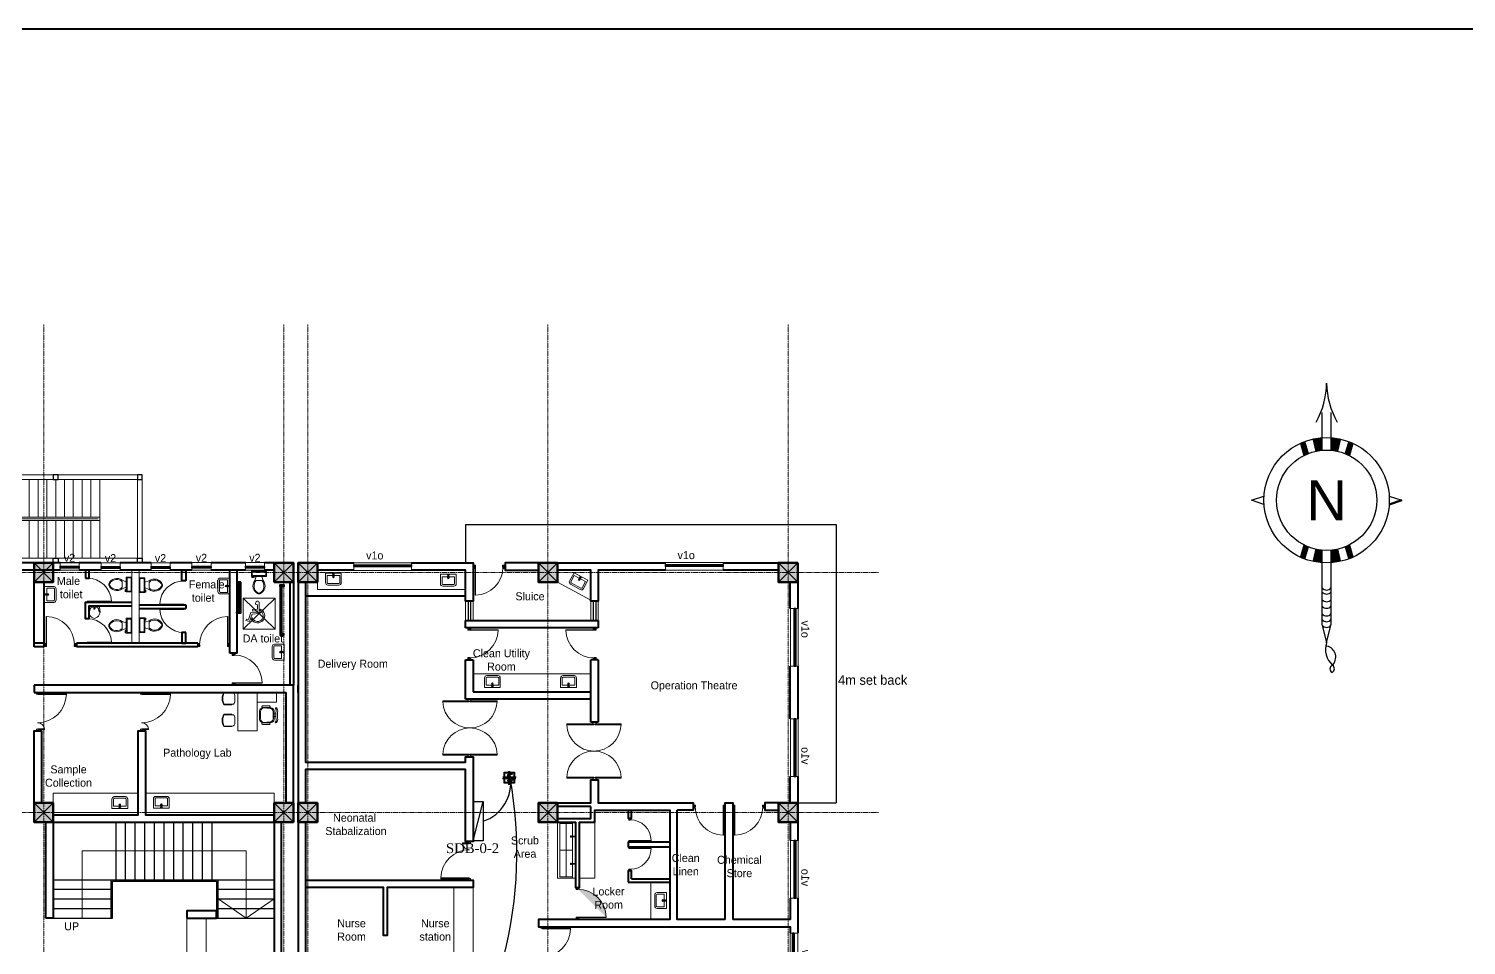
# Model space of a CAD drawing. Header units: millimetres. Extents: x 2419715 to 2617776, y 3786495 to 3864810.
# Drawn here: x 2451994 to 2496894, y 3836176 to 3864810 of the extents above; entities that cross this region are included whole.
import ezdxf

# ---------------------------------------------------------------- set-up
doc = ezdxf.new("R2010")
doc.units = ezdxf.units.MM
doc.header["$MEASUREMENT"] = 0
for name, pattern in [('ACAD_ISO04W100', [30, 24, -3, 0, -3]), ('CENTER', [2, 1.25, -0.25, 0.25, -0.25]), ('DASHED', [0.75, 0.5, -0.25])]:
    doc.linetypes.add(name, pattern=pattern)
for name, color, linetype, lineweight in [('0newfurnture', 30, 'Continuous', 15), ('centreline', 52, 'CENTER', 5), ('Column-0.5', 14, 'Continuous', 50), ('DB-SDB', 10, 'ACAD_ISO04W100', 30), ('Dimension- 0.15', 114, 'Continuous', 15), ('Dimension-137.5', 86, 'Continuous', 13), ('door', 41, 'Continuous', 5), ('Door Opening-0.09', 253, 'Continuous', 9), ('Frame-0.3', 24, 'Continuous', 30), ('furniture', 34, 'Continuous', 15), ('Furniture Hospital-0.09', 44, 'Continuous', 9), ('greenery', 82, 'Continuous', 5), ('Hatch', 9, 'Continuous', 9), ('hidden lines', 205, 'DASHED', 5), ('Metal  workt-0.2', 13, 'Continuous', 20), ('Sill Level', 140, 'Continuous', 20), ('stairs', 6, 'Continuous', 25), ('T-Fixture-0.09', 255, 'Continuous', 9), ('WALL 0.2', 7, 'Continuous', 20), ('wall 0.4', 7, 'Continuous', 40), ('WINDOW', 152, 'Continuous', 30), ('Windows Plan', 152, 'Continuous', 35)]:
    doc.layers.add(name, color=color, linetype=linetype, lineweight=lineweight)
for name, color, linetype in [('conduit for speaker', 100, 'Continuous'), ('electrical text', 7, 'Continuous'), ('Speaker', 200, 'CENTER'), ('Text-0.2', 7, 'Continuous')]:
    doc.layers.add(name, color=color, linetype=linetype)
doc.styles.add('5P2', font='verdana.ttf', dxfattribs={"height": 500})
doc.styles.add('ARIAL', font='arial.ttf')
doc.styles.add('arial.', font='arial.ttf')
doc.styles.add('romans', font='romans.shx')

# ---------------------------------------------------------------- blocks, each defined once
blk = doc.blocks.new('NORTH-flat-1-flat-1-flat-1-flat-1')
at = {"color": 7, "ltscale": 5}
for p, q in [((-144, 2743), (-144, 1561)), ((131, 2743), (131, 1562)), ((-2351, 0), (-1959, 131)), ((1959, 131), (2351, 0)), ((-1959, -131), (-2351, 0)), ((-144, -1561), (-144, -3004)), ((131, -1562), (131, -3004)), ((-144, -3004), (-144, -3895)), ((131, -3004), (131, -3895)), ((-136, -3908), (0, -4454)), ((0, -4454), (136, -3908))]:
    blk.add_line(p, q, dxfattribs=at)
at = {"color": 7}
for centre, major_axis, start_param, end_param in [((-2518, 3685), (0, 2518), 4.195324, 4.701685), ((2518, 3685), (0, 2518), 1.581726, 2.088087), ((0, 0), (0, 1959), 4.712383, 10.995568), ((0, 0), (0, 1567), -1.570773, 4.712412), ((605, -4665), (0, 641), 1.234852, 2.432453), ((-70, -4902), (0, 356), 3.883478, 6.061031), ((227, -5272), (0, 122), 0.483477, 2.658273), ((108, -5260), (0, 135), 3.624641, 5.648931)]:
    blk.add_ellipse(centre, major_axis=major_axis, ratio=0.999999, start_param=start_param, end_param=end_param, dxfattribs=at)
at = {"color": 1}
for centre, start_param, end_param in [((0, -2627), 2.270048, 4.013791), ((0, -2754), 2.269692, 4.013436), ((0, -2995), 2.269337, 4.013081), ((0, -3198), 2.270048, 4.013791), ((0, -3439), 2.269711, 4.013455), ((0, -3617), 2.270048, 4.013791), ((0, -3794), 2.269692, 4.013436)]:
    blk.add_ellipse(centre, major_axis=(0, 178), ratio=0.999999, start_param=start_param, end_param=end_param, dxfattribs=at)
at = {"color": 1, "ltscale": 5}
for points in [[(-834, 1772), (-662, 1834), (-727, 1390), (-548, 1461)], [(-441, 1905), (-143, 1949), (-352, 1523), (-143, 1541)], [(453, 1905), (155, 1949), (364, 1523), (155, 1541)], [(846, 1772), (673, 1834), (739, 1390), (560, 1461)], [(-834, -1772), (-662, -1833), (-727, -1390), (-548, -1461)], [(-441, -1905), (-143, -1949), (-352, -1523), (-143, -1541)], [(453, -1905), (155, -1949), (364, -1523), (155, -1541)], [(846, -1772), (673, -1833), (739, -1390), (560, -1461)]]:
    blk.add_solid(points, dxfattribs=at)
at = {"layer": 'Column-0.5', "ltscale": 5}
blk.add_line((2351, 0), (1959, -131), dxfattribs=at)
at = {"color": 7, "ltscale": 5, "style": 'ARIAL'}
blk.add_text('N', height=1250, rotation=0.0002, dxfattribs=at).set_placement((-631, -625))
blk = doc.blocks.new("door 3'3")
at = {"layer": 'door'}
for p, q in [((82769.4, -31237.4), (82769.4, -31203.4)), ((82769.8, -31203.4), (82769.4, -31203.4)), ((82769.8, -31237.4), (82769.8, -31203.4))]:
    blk.add_line(p, q, dxfattribs=at)
at = {"layer": 'door', "ltscale": 80}
for points in [[(82769.8, -31239.8), (82767.4, -31239.8), (82767.4, -31239.4), (82766.9, -31239.4), (82766.9, -31236.4), (82767.4, -31236.4), (82767.4, -31235.9), (82769.4, -31235.9), (82769.4, -31237.4), (82769.8, -31237.4)], [(82802.9, -31239.8), (82805.4, -31239.8), (82805.4, -31239.4), (82805.9, -31239.4), (82805.9, -31236.4), (82805.4, -31236.4), (82805.4, -31235.9), (82803.4, -31235.9), (82803.4, -31237.4), (82802.9, -31237.4)]]:
    blk.add_lwpolyline(points, close=True, dxfattribs=at)
blk.add_arc((82769.4, -31237.4), 34, 0, 89.2047, dxfattribs=at)
at = {"layer": 'Hatch'}
for centre, radius, start, end in [((82767.7, -31239.9), 2.68, 36.7582, 107.5329), ((82767.3, -31240.3), 1.96, 14.7681, 101.3525), ((82757.2, -31236.2), 10.6, 342.6842, 1.6014), ((82764.4, -31235.9), 4.57, 311.0325, 0.2101), ((82768.1, -31239.1), 3.04, 64.8198, 103.5348), ((82767.3, -31236.1), 3.25, 271.0473, 321.5319), ((82805.1, -31239.9), 2.68, 72.4671, 143.2418), ((82805.5, -31236.1), 3.25, 218.4681, 268.9527), ((82804.7, -31239.1), 3.04, 76.4652, 115.1802), ((82805.5, -31240.3), 1.96, 78.6475, 165.2319), ((82808.4, -31235.9), 4.57, 179.7899, 228.9675), ((82815.6, -31236.2), 10.6, 178.3986, 197.3158)]:
    blk.add_arc(centre, radius, start, end, dxfattribs=at)
blk = doc.blocks.new('MAIN DOOR')
at = {"layer": 'door', "ltscale": 1000}
for points in [[(2313.5, 188.5), (2347.4, 188.5), (2347.4, 187.3), (2313.5, 187.3)], [(2381.3, 188.5), (2348.9, 188.5), (2348.9, 187.3), (2381.3, 187.3)]]:
    blk.add_lwpolyline(points, close=True, dxfattribs=at)
for points in [[(2346.1, 190.6), (2346.1, 188.5)], [(2348.9, 188.1), (2347.4, 188.1), (2347.4, 188.5), (2346.1, 188.5), (2346.1, 190.6), (2350.2, 190.6)], [(2347.4, 188.1), (2348.9, 188.1), (2348.9, 188.5), (2350.2, 188.5), (2350.2, 190.6), (2346.1, 190.6)], [(2350.2, 190.6), (2350.2, 188.5)], [(2313.4, 120.7), (2347.3, 120.7), (2347.3, 121.9), (2313.4, 121.9), (2313.4, 120.7)], [(2348.8, 121.1), (2347.3, 121.1), (2347.3, 120.7), (2346, 120.7), (2346, 118.6), (2350.1, 118.6)], [(2347.3, 121.1), (2348.8, 121.1), (2348.8, 120.7), (2350.1, 120.7), (2350.1, 118.6), (2346, 118.6)], [(2346, 118.6), (2346, 120.7)], [(2381.3, 120.7), (2348.8, 120.7), (2348.8, 121.9), (2381.3, 121.9), (2381.3, 120.7)], [(2350.1, 118.6), (2350.1, 120.7)]]:
    blk.add_lwpolyline(points, dxfattribs=at)
at = {"layer": 'Door Opening-0.09', "ltscale": 1000}
for centre, start, end in [((2347.4, 188.5), 182.1168, 357.8826), ((2347.3, 120.7), 2.1167, 177.8826)]:
    blk.add_arc(centre, 33.9, start, end, dxfattribs=at)
at = {"layer": 'WINDOW', "ltscale": 5}
blk.add_line((2350.1, 190.6), (2350.1, 190.6), dxfattribs=at)
blk = doc.blocks.new("door 5'")
at = {"layer": 'door', "ltscale": 1000}
for points in [[(2177525, 4317078), (2177525, 4317062), (2177516, 4317062), (2177516, 4317020), (2177473, 4317020), (2177474, 4317105)], [(2177525, 4317062), (2177525, 4317105), (2177474, 4317105), (2177473, 4317020)], [(2177474, 4317105), (2177516, 4317105)], [(2178697, 4316120), (2178697, 4317060), (2178671, 4317060), (2178671, 4316120), (2178697, 4316120)], [(2178689, 4317076), (2178689, 4317060), (2178697, 4317060), (2178697, 4317018), (2178740, 4317018), (2178740, 4317104)], [(2178689, 4317060), (2178689, 4317104), (2178740, 4317104), (2178740, 4317018)], [(2177473, 4317020), (2177516, 4317020)], [(2178740, 4317018), (2178697, 4317018)]]:
    blk.add_lwpolyline(points, dxfattribs=at)
blk.add_lwpolyline([(2177516, 4316839), (2177516, 4317062), (2177543, 4317062), (2177543, 4316839)], close=True, dxfattribs=at)
at = {"layer": 'Door Opening-0.09', "ltscale": 1000}
for centre, radius, start, end in [((2177516, 4317062), 224, 276.6944, 2.344), ((2178697, 4317076), 957, 180.3416, 268.4244)]:
    blk.add_arc(centre, radius, start, end, dxfattribs=at)
at = {"layer": 'WINDOW', "ltscale": 5}
blk.add_line((2177474, 4317104), (2177474, 4317104), dxfattribs=at)
blk = doc.blocks.new('scrub sink')
at = {"layer": 'Furniture Hospital-0.09'}
for p, q in [((0, -611), (0, 0)), ((0, 0), (1900, 0)), ((0, -611), (0, 0)), ((1900, -611), (1900, 0)), ((1900, 0), (1900, -611)), ((0, -110), (1900, -110)), ((50, -536), (50, -110)), ((50, -320), (1850, -320)), ((950, -536), (950, -110)), ((1850, -536), (1850, -110)), ((1850, -536), (1850, -110)), ((1900, -611), (0, -611)), ((1850, -536), (50, -536))]:
    blk.add_line(p, q, dxfattribs=at)
for points in [[(452, 0), (527, 0), (527, -5), (452, -5)], [(464, -5), (514, -5), (514, -30), (464, -30)], [(1376, 0), (1451, 0), (1451, -5), (1376, -5)], [(1389, -5), (1439, -5), (1439, -30), (1389, -30)]]:
    blk.add_lwpolyline(points, close=True, dxfattribs=at)
for points in [[(473, -30), (477, -158, 0.199366), (502, -158), (506, -30)], [(1397, -30), (1401, -158, 0.199366), (1426, -158), (1430, -30)]]:
    blk.add_lwpolyline(points, format="xyb", dxfattribs=at)
for centre, radius, start, end in [((489, -153), 20, 130.9481, 49.0519), ((489, -153), 15, 149.1321, 30.8679), ((1414, -153), 20, 130.9481, 49.0519), ((1414, -153), 15, 149.1321, 30.8679)]:
    blk.add_arc(centre, radius, start, end, dxfattribs=at)
blk = doc.blocks.new('d1')
at = {"layer": 'door'}
for p, q in [((2442.7, 10746.2), (2408.3, 10746.2)), ((2408.3, 10746.2), (2408.3, 10745.7)), ((2442.7, 10745.7), (2408.3, 10745.7))]:
    blk.add_line(p, q, dxfattribs=at)
at = {"layer": 'door', "ltscale": 80}
for points in [[(2445, 10779.7), (2445, 10782), (2444.6, 10782), (2444.6, 10782.4), (2441.8, 10782.4), (2441.8, 10782), (2441.4, 10782), (2441.4, 10780.1), (2442.7, 10780.1), (2442.7, 10779.7)], [(2445, 10746.2), (2445, 10743.9), (2444.6, 10743.9), (2444.6, 10743.4), (2441.8, 10743.4), (2441.8, 10743.9), (2441.4, 10743.9), (2441.4, 10745.7), (2442.7, 10745.7), (2442.7, 10746.2)]]:
    blk.add_lwpolyline(points, close=True, dxfattribs=at)
at = {"layer": 'Door Opening-0.09', "ltscale": 80}
blk.add_arc((2442.7, 10745.7), 34.4, 90, 179.274, dxfattribs=at)
at = {"layer": 'hidden lines'}
for centre, radius, start, end in [((2441.6, 10791.4), 9.82, 268.3986, 287.3158), ((2441.4, 10784.8), 4.22, 269.7899, 318.9675), ((2444.3, 10781.3), 2.81, 166.4652, 205.1802), ((2445, 10781.7), 2.48, 162.4671, 233.2418), ((2441.6, 10782), 3, 308.4681, 358.9527), ((2445.5, 10782.1), 1.81, 168.6475, 255.2319), ((2441.4, 10741.1), 4.22, 41.0325, 90.2101), ((2441.6, 10734.5), 9.82, 72.6842, 91.6014), ((2444.3, 10744.5), 2.81, 154.8198, 193.5348), ((2445, 10744.2), 2.48, 126.7582, 197.5329), ((2441.6, 10743.8), 3, 1.0473, 51.5319), ((2445.5, 10743.8), 1.81, 104.7681, 191.3525)]:
    blk.add_arc(centre, radius, start, end, dxfattribs=at)
blk = doc.blocks.new('sems')
at = {"layer": 'Dimension- 0.15', "ltscale": 5}
h = blk.add_hatch(dxfattribs=at)
h.set_pattern_fill('ANSI31', color=256, scale=25.555556)
h.set_pattern_definition([(45, (55035.0093, 4945698.8337), (-2.258813329, 2.258813329), [])])
h.paths.add_polyline_path([(2173550, 4150430), (2173550, 4150489), (2173491, 4150489, 0.414214)])
h.paths.add_polyline_path([(2173550, 4150430, 0.414214), (2173609, 4150489), (2173550, 4150489)])
h.paths.add_polyline_path([(2173550, 4150489), (2173609, 4150489, 0.414214), (2173550, 4150548)])
h.paths.add_polyline_path([(2173491, 4150489), (2173550, 4150489), (2173550, 4150548, 0.414214)])
for p, q in [((2174664, 4150546), (2174664, 4150431)), ((2174894, 4150489), (2174664, 4150546)), ((2174664, 4150431), (2174894, 4150489))]:
    blk.add_line(p, q, dxfattribs=at)
blk.add_lwpolyline([(2174664, 4150489), (2173550, 4150489)], dxfattribs=at)
blk.add_circle((2173550, 4150489), 59.1, dxfattribs=at)
blk.add_solid([(2174664, 4150546), (2174894, 4150489), (2174664, 4150431)], dxfattribs=at)
at = {"layer": 'Dimension-137.5', "ltscale": 5}
blk.add_line((2174664, 4150489), (2174894, 4150489), dxfattribs=at)
at = {"layer": 'Frame-0.3'}
for points in [[(2174450, 4151281), (2174450, 4151131), (2174600, 4151131), (2174600, 4151281)], [(2177075, 4151281), (2177075, 4151131), (2177225, 4151131), (2177225, 4151281)], [(2179700, 4151281), (2179700, 4151131), (2179850, 4151131), (2179850, 4151281)], [(2174450, 4148681), (2174450, 4148531), (2174600, 4148531), (2174600, 4148681)], [(2177075, 4148531), (2177075, 4148681), (2177225, 4148681), (2177225, 4148531)], [(2179700, 4148531), (2179700, 4148681), (2179850, 4148681), (2179850, 4148531)]]:
    blk.add_lwpolyline(points, close=True, dxfattribs=at)
at = {"layer": 'Metal  workt-0.2', "ltscale": 5}
for p, q in [((2174600, 4151281), (2179700, 4151281)), ((2175775, 4151131), (2175775, 4149956)), ((2176050, 4151131), (2176050, 4149956)), ((2176325, 4151131), (2176325, 4149956)), ((2176600, 4151131), (2176600, 4149956)), ((2176875, 4151131), (2176875, 4149956)), ((2177150, 4151131), (2177150, 4149956)), ((2177425, 4151131), (2177425, 4149956)), ((2177700, 4151131), (2177700, 4149956)), ((2177975, 4151131), (2177975, 4149956)), ((2178250, 4151131), (2178250, 4149956)), ((2178525, 4151131), (2178525, 4149956)), ((2179700, 4148681), (2179700, 4151131)), ((2175775, 4149856), (2175775, 4148681)), ((2176050, 4149856), (2176050, 4148681)), ((2176325, 4149856), (2176325, 4148681)), ((2176600, 4149856), (2176600, 4148681)), ((2176875, 4149856), (2176875, 4148681)), ((2177150, 4149856), (2177150, 4148681)), ((2177425, 4149856), (2177425, 4148681)), ((2177700, 4149856), (2177700, 4148681)), ((2177975, 4149856), (2177975, 4148681)), ((2178250, 4149856), (2178250, 4148681)), ((2178525, 4149856), (2178525, 4148681)), ((2175775, 4148531), (2174600, 4148531))]:
    blk.add_line(p, q, dxfattribs=at)
at = {"layer": 'Metal  workt-0.2'}
for points in [[(2177075, 4148531), (2179850, 4148531), (2179850, 4151131), (2174450, 4151131), (2174450, 4148531), (2174600, 4148531)], [(2179700, 4151131), (2174600, 4151131)], [(2174450, 4149851), (2173550, 4149847)], [(2179700, 4148681), (2175775, 4148681), (2175775, 4148531), (2176745, 4148531)]]:
    blk.add_lwpolyline(points, dxfattribs=at)
for points in [[(2175775, 4149956), (2175775, 4149856), (2178525, 4149856), (2178525, 4149956)], [(2175825, 4149906), (2175825, 4149906), (2178475, 4149906), (2178475, 4149906)]]:
    blk.add_lwpolyline(points, close=True, dxfattribs=at)
at = {"layer": 'stairs', "ltscale": 5}
for p, q in [((2173850, 4151131), (2173850, 4149848)), ((2174150, 4151131), (2174150, 4149849)), ((2174450, 4151281), (2174450, 4148531))]:
    blk.add_line(p, q, dxfattribs=at)
for points in [[(2173550, 4149847), (2173550, 4151131)], [(2174450, 4151131), (2173550, 4151131)]]:
    blk.add_lwpolyline(points, dxfattribs=at)
blk = doc.blocks.new('2ft column')
at = {"layer": 'Hatch', "ltscale": 5}
h = blk.add_hatch(color=256, dxfattribs=at)
h.dxf.hatch_style = 1
h.paths.add_polyline_path([(2207385, 4176559), (2207985, 4176559), (2207985, 4175959), (2207385, 4175959)])
at = {"layer": 'Column-0.5', "ltscale": 5}
blk.add_lwpolyline([(2207385, 4176559), (2207985, 4176559), (2207985, 4175959), (2207385, 4175959)], close=True, dxfattribs=at)
at = {"layer": 'Defpoints', "ltscale": 5}
for points in [[(2207985, 4176559), (2207385, 4175959)], [(2207985, 4175959), (2207385, 4176559)]]:
    blk.add_lwpolyline(points, dxfattribs=at)
blk = doc.blocks.new('main grid')
at = {"layer": 'centreline', "ltscale": 5}
for p, q in [((2533911, 4018930), (2533911, 3991299)), ((2541411, 4018930), (2541411, 3976624)), ((2542161, 4018930), (2542161, 3976624)), ((2549661, 4018930), (2549661, 3976624)), ((2557161, 4018930), (2557161, 3976624)), ((2559988, 4011172), (2515645, 4011172)), ((2559988, 4003672), (2515645, 4003672))]:
    blk.add_line(p, q, dxfattribs=at)
at = {"layer": 'Hatch'}
for p in [(326226, -165087), (333726, -165087), (326226, -172587), (333726, -172587)]:
    blk.add_blockref('2ft column', p, dxfattribs=at)
at = {"layer": 'Hatch', "xscale": -1}
for p in [(4749846, -165087), (4757346, -165087), (4764846, -165087), (4749846, -172587), (4757346, -172587), (4764846, -172587)]:
    blk.add_blockref('2ft column', p, dxfattribs=at)
blk = doc.blocks.new('IP1')
at = {"layer": 'WALL 0.2', "ltscale": 5}
for points in [[(2535111, 3946693), (2535111, 3948793), (2539161, 3948793)], [(2539161, 3948793), (2540236, 3948793), (2540236, 3946693)], [(2539361, 3947293), (2540236, 3946693), (2541111, 3947293)]]:
    blk.add_lwpolyline(points, dxfattribs=at)
at = {"layer": 'Text-0.2', "ltscale": 5, "insert": (2535017, 3946309), "char_height": 250, "attachment_point": 9, "rotation": 359.9992, "style": 'arial.'}
blk.add_mtext('{\\fStylus BT|b0|i0|c0|p34;UP}', dxfattribs=at)
blk = doc.blocks.new('TAP')
at = {"layer": 'Furniture Hospital-0.09', "linetype": 'Continuous'}
for p, q in [((0, 38), (0, -38)), ((5, 38), (0, 38)), ((5, 38), (5, -38)), ((30, 25), (5, 25)), ((30, 0), (5, 0)), ((30, 25), (30, -25)), ((56, 16), (30, 16)), ((51, 7), (48, 8)), ((59, 19), (57, 22)), ((73, 24), (73, 27)), ((88, 20), (89, 22)), ((97, 15), (125, 12)), ((97, 8), (100, 9)), ((5, -38), (0, -38)), ((30, -25), (5, -25)), ((56, -16), (30, -16)), ((51, -8), (48, -9)), ((60, -20), (58, -22)), ((74, -24), (74, -27)), ((88, -19), (90, -22)), ((97, -7), (100, -8)), ((97, -15), (125, -12))]:
    blk.add_line(p, q, dxfattribs=at)
for radius in [21.2, 19.7]:
    blk.add_circle((74, 0), radius, dxfattribs=at)
for centre, radius, start, end in [((74, 0), 27.2, 163.0512, 199.0512), ((74, 0), 24.2, 127.0512, 163.0512), ((74, 0), 27.2, 91.0512, 127.0512), ((74, 0), 24.2, 55.0512, 91.0512), ((74, 0), 27.2, 19.0512, 55.0512), ((74, 0), 24.2, 343.0512, 19.0512), ((95, 0), 32.6, 337.45, 22.55), ((74, 0), 24.2, 199.0512, 235.0512), ((74, 0), 27.2, 235.0512, 271.0512), ((74, 0), 24.2, 271.0512, 307.0512), ((74, 0), 27.2, 307.0512, 343.0512)]:
    blk.add_arc(centre, radius, start, end, dxfattribs=at)
blk = doc.blocks.new('bazin')
at = {"layer": '0newfurnture', "ltscale": 5}
for p, q in [((2434577, 4011590), (2435069, 4011590)), ((2434577, 4011295), (2434577, 4011590)), ((2434626, 4011295), (2434626, 4011516)), ((2434626, 4011516), (2434799, 4011516)), ((2434847, 4011516), (2435020, 4011516)), ((2435020, 4011516), (2435020, 4011295)), ((2435069, 4011590), (2435069, 4011295)), ((2434996, 4011270), (2434651, 4011270)), ((2434996, 4011221), (2434651, 4011221))]:
    blk.add_line(p, q, dxfattribs=at)
blk.add_circle((2434823, 4011477), 25.6, dxfattribs=at)
for centre, radius, start, end in [((2434651, 4011295), 73.8, 180, 270), ((2434651, 4011295), 24.6, 180, 270), ((2434996, 4011295), 73.8, 270, 0), ((2434996, 4011295), 24.6, 270, 0)]:
    blk.add_arc(centre, radius, start, end, dxfattribs=at)
at = {"layer": '0newfurnture', "ltscale": 5, "xscale": 0.9842520018725999, "yscale": 0.9842520018725999, "zscale": 0.9842520018725999, "rotation": 270}
blk.add_blockref('TAP', (2434823, 4011590), dxfattribs=at)
blk = doc.blocks.new('A$C2C054FB4')
at = {"layer": 'Furniture Hospital-0.09'}
for p, q in [((-375, -169), (-375, 181)), ((-325, -169), (-325, 181)), ((-300, 256), (0, 256)), ((-300, 206), (-75, 206)), ((-75, 206), (-75, 30)), ((0, 256), (0, -244)), ((-75, -194), (-300, -194)), ((0, -244), (-300, -244)), ((-75, -18), (-75, -194))]:
    blk.add_line(p, q, dxfattribs=at)
at = {"layer": 'Furniture Hospital-0.09', "ltscale": 30}
blk.add_circle((-115, 6), 26, dxfattribs=at)
at = {"layer": 'Furniture Hospital-0.09'}
for centre, radius, start, end in [((-300, 181), 75, 90, 180), ((-300, 181), 25, 90, 180), ((-300, -169), 75, 180, 270), ((-300, -169), 25, 180, 270)]:
    blk.add_arc(centre, radius, start, end, dxfattribs=at)
at = {"layer": 'Furniture Hospital-0.09', "rotation": 180}
blk.add_blockref('TAP', (0, 6), dxfattribs=at)
blk = doc.blocks.new('Toilet - top')
at = {"layer": 'Furniture Hospital-0.09'}
for p, q in [((-10, -8.5), (-8, -8.5)), ((-10, -9.5), (-10, -8.5)), ((-7, -9.5), (-10, -9.5)), ((-8, -8.5), (-8, -8)), ((-7, -8), (-7, -9.5)), ((-4, -8), (-6, -14)), ((4, -14), (-4, -14)), ((4, -8), (6, -14)), ((9.5, -6), (9.5, -2))]:
    blk.add_line(p, q, dxfattribs=at)
blk.add_lwpolyline([(10.5, -8), (10.5, 0), (-10.5, 0), (-10.5, -8)], close=True, dxfattribs=at)
for points in [[(-9.5, -2), (-9.5, -6)], [(8.5, -1), (-8.5, -1)], [(-8.5, -7), (8.5, -7)]]:
    blk.add_lwpolyline(points, dxfattribs=at)
for centre, radius, start, end in [((-8.6, -1.9), 0.884, 81.8699, 188.1301), ((-8.6, -6.1), 0.884, 171.8699, 278.1301), ((3.5, -21.6), 12.2, 141.4691, 247.9714), ((4.2, -21.8), 11.3, 136.3677, 238.9468), ((-3.5, -21.6), 12.2, 292.0284, 38.5307), ((-4.2, -21.8), 11.3, 301.053, 43.6321), ((8.6, -1.9), 0.884, 351.8699, 98.1301), ((8.6, -6.1), 0.884, 261.8699, 8.1301), ((0, -27.9), 4, 245.7318, 294.2682), ((0, -29), 4, 254.8605, 285.1395)]:
    blk.add_arc(centre, radius, start, end, dxfattribs=at)
blk = doc.blocks.new('26 door')
at = {"layer": 'door'}
blk.add_line((42654.7, -717.8), (42654.7, -716.7), dxfattribs=at)
at = {"layer": 'door', "ltscale": 5}
blk.add_lwpolyline([(42654.7, -716.7), (42684.7, -716.7), (42684.7, -717.8), (42654.7, -717.8)], dxfattribs=at)
at = {"layer": 'Door Opening-0.09'}
blk.add_arc((42654.8, -717.8), 30, 2.1358, 90.1794, dxfattribs=at)
blk = doc.blocks.new('TIA UR Plan-flat-1')
at = {"layer": 'Furniture Hospital-0.09'}
for points in [[(-186, 175), (-265, 150, 0.270578), (-380, 0, 0.556713)], [(-186, -175), (-265, -150, -0.270578), (-380, 0, -0.556713)], [(0, 0), (0, 132, 0.414214), (-25, 157), (-186, 175)], [(0, 0), (0, -132, -0.414214), (-25, -157), (-186, -175)], [(-174, 175), (-174, 154), (-81, 130, -0.321575), (-32, 71), (-32, 0)], [(-174, -175), (-174, -154), (-81, -130, 0.321575), (-32, -71), (-32, 0)]]:
    blk.add_lwpolyline(points, format="xyb", dxfattribs=at)
blk.add_circle((-75, 0), 20, dxfattribs=at)
blk = doc.blocks.new('Wheel Chair')
at = {"layer": 'T-Fixture-0.09'}
blk.add_lwpolyline([(-130, -183, -0.239978), (-223, 0, -0.243341), (-129, 182), (-128, 182, -0.241316), (75, 211), (76, 211, -0.238142), (218, 65), (184, 14), (173, 51, 0.192657), (94, 153), (94, 154, 0.25323), (-74, 162), (-74, 161, 0.245902), (-174, 27), (-175, 27, 0.247474), (-120, -132), (-128, -181)], format="xyb", dxfattribs=at)
blk.add_lwpolyline([(305, 47), (366, 13), (392, 59), (290, 117), (158, -89), (-63, -51), (-146, -374, 0.423515), (-104, -442), (-103, -442, 0.413314), (-35, -399), (-32, -388, 0.409265), (-67, -332), (-80, -330), (-48, -201), (105, -227), (113, -178), (-33, -153), (-23, -112), (182, -146)], format="xyb", close=True, dxfattribs=at)
blk = doc.blocks.new('ADHIKRIT')
at = {"layer": 'furniture'}
for p, q in [((900, 1351), (0, 1351)), ((0, 1351), (0, -450)), ((0, 741), (0, 1351)), ((900, -450), (900, 1351)), ((-789, 683), (-869, 683)), ((-245, 1046), (-569, 1047)), ((-245, 980), (-569, 981)), ((1048, 956), (1048, 1014)), ((1050, 758), (1050, 711)), ((1050, 700), (1050, 711)), ((1187, 1121), (1153, 1121)), ((1187, 1145), (1558, 1147)), ((1187, 1145), (1187, 1121)), ((1187, 1121), (1545, 1123)), ((-900, 0), (0, 0)), ((-900, -450), (-900, 0)), ((-789, 547), (-869, 547)), ((-247, 247), (-571, 248)), ((-247, 182), (-571, 182)), ((1189, 595), (1157, 595)), ((1189, 102), (1157, 102)), ((1187, 595), (1187, 571)), ((1187, 571), (1558, 573)), ((1187, 126), (1558, 124)), ((1187, 102), (1187, 126)), ((1189, 595), (1286, 595)), ((1189, 102), (1286, 101)), ((1287, 595), (1545, 597)), ((1287, 101), (1545, 100)), ((0, -450), (-900, -450)), ((0, -450), (900, -450)), ((1048, -260), (1048, -318)), ((1050, -4), (1050, -14)), ((1050, -61), (1050, -14)), ((1187, -425), (1153, -425)), ((1187, -425), (1545, -426)), ((1187, -449), (1187, -425)), ((1187, -449), (1558, -450))]:
    blk.add_line(p, q, dxfattribs=at)
for points in [[(-897, 962, 0.207066), (-957, 755), (-957, 615)], [(-885, 900, 0.214578), (-869, 755), (-869, 615)], [(-110, 614), (-109, 818, 0.414214), (-246, 955), (-655, 956, 0.418376), (-789, 820), (-789, 615)], [(-153, 614), (-152, 788, 0.28028), (-288, 955), (-610, 925, 0.418376), (-744, 789), (-745, 615)], [(-899, 268, -0.207066), (-958, 476), (-957, 615)], [(-886, 330, -0.214578), (-870, 475), (-869, 615)], [(-110, 614), (-110, 409, -0.414214), (-247, 273), (-656, 274, -0.418376), (-790, 410), (-789, 615)], [(-153, 614), (-153, 440, -0.28028), (-290, 273), (-612, 304, -0.418376), (-745, 441), (-745, 615)]]:
    blk.add_lwpolyline(points, format="xyb", dxfattribs=at)
for centre, radius, start, end in [((-881, 933), 33.3, 262.33536, 120.0474), ((-569, 1014), 32.9, 89.8702, 269.8702), ((-245, 1013), 32.9, 269.8702, 89.8702), ((1753, 864), 711, 172.59075, 188.62326), ((1154, 1015), 106, 90.30831, 180.30831), ((1157, 701), 106, 180.30831, 270.30831), ((1203, 1157), 39.5, 294.33548, 296.57112), ((1099, 860), 518, 329.47562, 30.52438), ((1099, 860), 542, 328.02569, 31.98454), ((-882, 297), 33.3, 239.693, 97.40505), ((-571, 215), 32.9, 89.8702, 269.8702), ((-253, 214), 33.4, 280.44827, 79.51217), ((1157, -4), 106, 89.69169, 179.69169), ((1099, -163), 518, 329.47562, 30.52438), ((1099, -163), 542, 328.01546, 31.97431), ((1753, -168), 711, 171.37674, 187.40925), ((1154, -319), 106, 179.69169, 269.69169), ((1203, -461), 39.5, 63.42888, 65.66452)]:
    blk.add_arc(centre, radius, start, end, dxfattribs=at)
blk = doc.blocks.new('v2')
at = {"layer": 'Sill Level'}
blk.add_lwpolyline([(2448277, 3818910), (2448877, 3818910), (2448877, 3818670), (2448277, 3818670)], close=True, dxfattribs=at)
at = {"layer": 'Windows Plan'}
blk.add_lwpolyline([(2448877, 3818790), (2448277, 3818790), (2448277, 3818743), (2448877, 3818743)], close=True, dxfattribs=at)
at = {"layer": 'Text-0.2', "ltscale": 5, "insert": (2448397, 3818932), "char_height": 250, "attachment_point": 7, "rotation": 0.0008, "style": 'arial.'}
blk.add_mtext('{\\fStylus BT|b0|i0|c0|p34;v2}', dxfattribs=at)
blk = doc.blocks.new('v18')
at = {"layer": 'Sill Level'}
blk.add_lwpolyline([(2462914, 3850453), (2464714, 3850453), (2464714, 3850693), (2462914, 3850693)], close=True, dxfattribs=at)
at = {"layer": 'Windows Plan'}
blk.add_lwpolyline([(2464714, 3850573), (2462914, 3850573), (2462914, 3850620), (2464714, 3850620)], close=True, dxfattribs=at)
at = {"layer": 'Text-0.2', "ltscale": 5, "insert": (2463832, 3850794), "char_height": 250, "attachment_point": 9, "rotation": 359.9992, "style": 'arial.'}
blk.add_mtext('\\pxqc;{\\fStylus BT|b0|i0|c0|p34;v1o}', dxfattribs=at)
blk = doc.blocks.new('w2')
at = {"layer": 'Sill Level'}
blk.add_lwpolyline([(2444138, 3818930), (2445638, 3818930), (2445638, 3818690), (2444138, 3818690)], close=True, dxfattribs=at)
at = {"layer": 'Windows Plan'}
blk.add_lwpolyline([(2445638, 3818810), (2444138, 3818810), (2444138, 3818762), (2445638, 3818762)], close=True, dxfattribs=at)
at = {"layer": 'Text-0.2', "ltscale": 5, "insert": (2444664, 3819054), "char_height": 250, "attachment_point": 7, "rotation": 0.0008, "style": 'arial.'}
blk.add_mtext('{\\fStylus BT|b0|i0|c0|p34;w2}', dxfattribs=at)
blk = doc.blocks.new('Speaker')
at = {"layer": 'Speaker', "ltscale": 3}
for p, q in [((1441963, -1133872), (1442122, -1133872)), ((1441964, -1133852), (1442124, -1133852)), ((1441964, -1133862), (1442123, -1133862)), ((1442033, -1133785), (1442033, -1133948)), ((1442043, -1133785), (1442043, -1133948)), ((1442053, -1133786), (1442053, -1133948))]:
    blk.add_line(p, q, dxfattribs=at)
for points in [[(1441981, -1133795), (1442106, -1133795), (1442106, -1133929), (1441981, -1133929)], [(1441991, -1133805), (1442096, -1133805), (1442096, -1133919), (1441991, -1133919)]]:
    blk.add_lwpolyline(points, close=True, dxfattribs=at)
at = {"layer": 'Speaker', "ltscale": 3, "insert": (1442003, -1133810), "char_height": 99.94, "width": 119.93, "attachment_point": 1, "style": '5P2'}
blk.add_mtext('{\\fVerdana|b1|i0|c0|p34;S}', dxfattribs=at)
blk = doc.blocks.new('A$C28482BCB')
at = {"layer": 'DB-SDB', "linetype": 'Continuous'}
for p, q in [((0, 4.47), (17.32, 4.47)), ((0, 0), (0, 4.47)), ((0, 4.47), (17.32, 0)), ((17.32, 0), (0, 0)), ((17.32, 4.47), (17.32, 0))]:
    blk.add_line(p, q, dxfattribs=at)

msp = doc.modelspace()

# ---------------------------------------------------------------- hatches: boundary and pattern name
at = {"layer": 'greenery', "ltscale": 5}
h = msp.add_hatch(color=256, dxfattribs=at)
h.dxf.hatch_style = 1
h.paths.add_polyline_path([(2469088, 3837914), (2469088, 3837973), (2469099, 3837973), (2469099, 3837984), (2469170, 3837984), (2469170, 3837973), (2469181, 3837973), (2469181, 3837926), (2469146, 3837926), (2469146, 3837914)])
edge = h.paths.add_edge_path(flags=16)
edge.add_arc((2469174, 3838214), 252, 252.7176, 271.6348)
edge = h.paths.add_edge_path(flags=16)
edge.add_arc((2469181, 3838044), 108, 221.0658, 270.2434)
edge = h.paths.add_edge_path()
edge.add_arc((2469176, 3837974), 76.8, 181.0806, 231.5652)
edge = h.paths.add_edge_path(flags=16)
edge.add_arc((2469076, 3837975), 46.3, 284.8014, 371.3858)
edge = h.paths.add_edge_path()
edge.add_arc((2469088, 3837965), 63.5, 306.7916, 377.5662)
edge = h.paths.add_edge_path(flags=16)
edge.add_arc((2469105, 3837956), 72, 334.8531, 373.5682)
h.paths.add_polyline_path([(2469089, 3837054), (2469089, 3836995), (2469100, 3836995), (2469100, 3836984), (2469171, 3836984), (2469171, 3836995), (2469182, 3836995), (2469182, 3837043), (2469146, 3837043), (2469146, 3837054)])
edge = h.paths.add_edge_path(flags=17)
edge.add_arc((2469175, 3836755), 252, 88.4319, 107.3491)
edge = h.paths.add_edge_path(flags=16)
edge.add_arc((2469181, 3836924), 108, 89.8232, 139.0008)
edge = h.paths.add_edge_path()
edge.add_arc((2469177, 3836994), 76.8, 128.5015, 178.986)
edge = h.paths.add_edge_path(flags=16)
edge.add_arc((2469077, 3836993), 46.3, 348.6808, 435.2652)
edge = h.paths.add_edge_path()
edge.add_arc((2469088, 3837003), 63.5, 342.5005, 413.2751)
edge = h.paths.add_edge_path(flags=17)
edge.add_arc((2469106, 3837012), 72, 346.4985, 385.2135)
edge = h.paths.add_edge_path()
edge.add_line((2469146, 3837054), (2470029, 3837055))
edge = h.paths.add_edge_path()
edge.add_line((2469146, 3837043), (2470029, 3837043))
edge = h.paths.add_edge_path()
edge.add_line((2470029, 3837055), (2470029, 3837043))
edge = h.paths.add_edge_path()
edge.add_arc((2469146, 3837043), 883, 0.7593, 90.0333)

# ---------------------------------------------------------------- linework, layer by layer
at = {"layer": '0newfurnture', "ltscale": 5}
for p, q in [((2455217, 3845614), (2455217, 3847894)), ((2455447, 3845614), (2455447, 3847894)), ((2468511, 3847524), (2469551, 3846957))]:
    msp.add_line(p, q, dxfattribs=at)
msp.add_lwpolyline([(2463953, 3847894), (2465641, 3847894), (2465641, 3847294), (2461011, 3847294), (2461011, 3847894), (2462153, 3847894)], dxfattribs=at)
for points in [[(2465871, 3844094), (2469551, 3844094), (2469551, 3844658), (2465871, 3844658)], [(2452761, 3840924), (2455412, 3840924), (2455412, 3840324), (2452761, 3840324)], [(2455642, 3840924), (2459661, 3840924), (2459661, 3840324), (2455642, 3840324)]]:
    msp.add_lwpolyline(points, close=True, dxfattribs=at)
at = {"layer": 'centreline', "ltscale": 5}
for p, q in [((2452461, 3855582), (2452461, 3827952)), ((2468211, 3855582), (2468211, 3807642)), ((2475711, 3855582), (2475711, 3847524))]:
    msp.add_line(p, q, dxfattribs=at)
at = {"layer": 'conduit for speaker', "ltscale": 5}
for centre, radius, start, end in [((2465788, 3841244), 1259, 288.5429, 8.9255), ((2454277, 3839061), 12965, 345.547, 10.3361)]:
    msp.add_arc(centre, radius, start, end, dxfattribs=at)
at = {"layer": 'Door Opening-0.09'}
msp.add_lwpolyline([(2458691, 3847024), (2459691, 3847024), (2459691, 3846052), (2458691, 3846052)], close=True, dxfattribs=at)
for points in [[(2459691, 3847024), (2458691, 3846052)], [(2458691, 3847024), (2459691, 3846052)]]:
    msp.add_lwpolyline(points, dxfattribs=at)
at = {"layer": 'Furniture Hospital-0.09', "ltscale": 30}
msp.add_lwpolyline([(2468511, 3840024), (2468987, 3840024)], dxfattribs=at)
for points in [[(2469195, 3838271), (2469671, 3838271), (2469671, 3840024), (2469195, 3840024)], [(2465871, 3837984), (2465271, 3837984), (2465271, 3835784), (2465871, 3835784)], [(2471421, 3838151), (2472021, 3838151), (2472021, 3836984), (2471421, 3836984)], [(2457531, 3837024), (2456931, 3837024), (2456931, 3835024), (2457531, 3835024)]]:
    msp.add_lwpolyline(points, close=True, dxfattribs=at)
at = {"layer": 'stairs', "ltscale": 5}
msp.add_line((2476011, 3840624), (2477211, 3840624), dxfattribs=at)
for points in [[(2465642, 3848124), (2465642, 3849324), (2477211, 3849324), (2477211, 3840624)], [(2454711, 3840024), (2454711, 3838224)], [(2455011, 3840024), (2455011, 3838224)], [(2455311, 3840024), (2455311, 3838224)], [(2455611, 3840024), (2455611, 3838224)], [(2455911, 3840024), (2455911, 3838224)], [(2456211, 3840024), (2456211, 3838224)], [(2456511, 3840024), (2456511, 3838224)], [(2456811, 3840024), (2456811, 3838224)], [(2457111, 3840024), (2457111, 3838224)], [(2457411, 3840024), (2457411, 3838224)], [(2457711, 3840024), (2457711, 3838224)], [(2452761, 3838224), (2459661, 3838224)], [(2454561, 3838224), (2454561, 3837024), (2454611, 3837024), (2454611, 3838174), (2457861, 3838174), (2457861, 3837024), (2457911, 3837024), (2457911, 3838224)], [(2452761, 3837924), (2454561, 3837924)], [(2452761, 3837624), (2454561, 3837624)], [(2457911, 3837924), (2459661, 3837924)], [(2457911, 3837624), (2459661, 3837624)], [(2452761, 3837324), (2454561, 3837324)], [(2457911, 3837324), (2459661, 3837324)], [(2452761, 3837024), (2454561, 3837024)], [(2457911, 3837024), (2459661, 3837024)]]:
    msp.add_lwpolyline(points, dxfattribs=at)
at = {"layer": 'WALL 0.2', "ltscale": 5}
for points in [[(2465641, 3846924), (2465641, 3846324)], [(2465871, 3846924), (2465871, 3846324)], [(2469551, 3846924), (2469551, 3846324)], [(2469781, 3846924), (2469781, 3846324)]]:
    msp.add_lwpolyline(points, dxfattribs=at)
at = {"layer": 'wall 0.4', "ltscale": 5}
for p, q in [((2458273, 3845304), (2458273, 3847894)), ((2458503, 3845304), (2458503, 3847894)), ((2452161, 3845504), (2452161, 3847524)), ((2452481, 3845504), (2452481, 3847524)), ((2460151, 3847524), (2460151, 3844304)), ((2460261, 3847524), (2460261, 3844304)), ((2460641, 3847096), (2465641, 3847096)), ((2455447, 3846809), (2456901, 3846809)), ((2455447, 3846699), (2456901, 3846699)), ((2456901, 3846809), (2456901, 3846699)), ((2465641, 3846094), (2465641, 3846324)), ((2465641, 3846324), (2469781, 3846324)), ((2469781, 3846094), (2465641, 3846094)), ((2469781, 3846324), (2469781, 3846094)), ((2452481, 3845614), (2452161, 3845614)), ((2452481, 3845504), (2452161, 3845504)), ((2457273, 3845614), (2453481, 3845614)), ((2453481, 3845614), (2453481, 3845504)), ((2457273, 3845504), (2453481, 3845504)), ((2457273, 3845614), (2457273, 3845504)), ((2458503, 3845304), (2458273, 3845304)), ((2465641, 3843864), (2465641, 3845094)), ((2465641, 3845094), (2465871, 3845094)), ((2465871, 3845094), (2465871, 3844094)), ((2469551, 3844094), (2469551, 3845094)), ((2469781, 3845094), (2469551, 3845094)), ((2469781, 3845094), (2469781, 3843144)), ((2452161, 3844304), (2452161, 3844074)), ((2460261, 3844304), (2452161, 3844304)), ((2460261, 3840624), (2460261, 3844304)), ((2460411, 3844074), (2460411, 3844304)), ((2452161, 3844074), (2460031, 3844074)), ((2460031, 3840624), (2460031, 3844074)), ((2469551, 3843864), (2465641, 3843864)), ((2465871, 3844094), (2469551, 3844094)), ((2469551, 3843144), (2469551, 3844094)), ((2469781, 3843144), (2469551, 3843144)), ((2452531, 3837024), (2452531, 3840024)), ((2452761, 3840024), (2452761, 3837024)), ((2470721, 3838151), (2472021, 3838151)), ((2470821, 3838251), (2472021, 3838251)), ((2452761, 3837024), (2452531, 3837024))]:
    msp.add_line(p, q, dxfattribs=at)
for points in [[(2419715, 3864810), (2617776, 3864810), (2617776, 3786495), (2419715, 3786495)], [(2453767, 3847644), (2453885, 3847644), (2453885, 3847894), (2453767, 3847894)], [(2456897, 3847559), (2456779, 3847559), (2456779, 3847894), (2456897, 3847894)], [(2458612, 3847474), (2458612, 3847519), (2458497, 3847519), (2458497, 3847474)], [(2458563, 3846552), (2458563, 3847515), (2458612, 3847515), (2458612, 3846552)], [(2459847, 3847388), (2459847, 3847432), (2459961, 3847432), (2459961, 3847388)], [(2459896, 3845860), (2459896, 3847429), (2459847, 3847429), (2459847, 3845860)], [(2458612, 3846593), (2458612, 3846549), (2458497, 3846549), (2458497, 3846593)], [(2456897, 3845949), (2456779, 3845949), (2456779, 3845614), (2456897, 3845614)], [(2459847, 3845904), (2459847, 3845860), (2459961, 3845860), (2459961, 3845904)], [(2469551, 3840514), (2468511, 3840514), (2468511, 3840134), (2469551, 3840134)], [(2456931, 3837024), (2457861, 3837024), (2457861, 3837254), (2456931, 3837254)]]:
    msp.add_lwpolyline(points, close=True, dxfattribs=at)
for points in [[(2452973, 3848124), (2451361, 3848124)], [(2452973, 3847894), (2451361, 3847894)], [(2454251, 3848124), (2453573, 3848124)], [(2454251, 3847894), (2453573, 3847894)], [(2454376, 3848124), (2454376, 3848124)], [(2455813, 3848124), (2454851, 3848124)], [(2455813, 3847894), (2454851, 3847894)], [(2457091, 3848124), (2456413, 3848124)], [(2457091, 3847894), (2456413, 3847894)], [(2458761, 3848124), (2457691, 3848124)], [(2458761, 3847894), (2457691, 3847894)], [(2459661, 3848124), (2459361, 3848124)], [(2459661, 3847894), (2459361, 3847894)], [(2461011, 3848124), (2462153, 3848124)], [(2462153, 3847894), (2461011, 3847894)], [(2463953, 3848124), (2465871, 3848124), (2465871, 3846924), (2465641, 3846924), (2465641, 3847894), (2463953, 3847894)], [(2467911, 3848124), (2466871, 3848124), (2466871, 3847894), (2467911, 3847894)], [(2468511, 3848124), (2471881, 3848124)], [(2471881, 3847894), (2469781, 3847894), (2469781, 3846924), (2469551, 3846924), (2469551, 3847894), (2468511, 3847894)], [(2473681, 3848124), (2475411, 3848124)], [(2475411, 3847894), (2473681, 3847894)], [(2460411, 3847524), (2460411, 3840624)], [(2460641, 3847524), (2460641, 3841894), (2465641, 3841894), (2465641, 3842064), (2465871, 3842064), (2465871, 3839414), (2465641, 3839414), (2465641, 3841664), (2460641, 3841664), (2460641, 3840624)], [(2475781, 3846699), (2475781, 3847524)], [(2476011, 3847524), (2476011, 3846699)], [(2455217, 3846769), (2453867, 3846769), (2453867, 3846372), (2453767, 3846372), (2453767, 3846894), (2455217, 3846894)], [(2475781, 3843249), (2475781, 3844899)], [(2476011, 3844899), (2476011, 3843249)], [(2452161, 3840624), (2452161, 3842874), (2452391, 3842874), (2452391, 3840624)], [(2452761, 3840254), (2455412, 3840254), (2455412, 3842874), (2455642, 3842874), (2455642, 3840254), (2459661, 3840254)], [(2468511, 3840624), (2469551, 3840624), (2469551, 3841344), (2469781, 3841344), (2469781, 3840624), (2472751, 3840624), (2472751, 3840394), (2472251, 3840394)], [(2475781, 3840624), (2475781, 3841449)], [(2476011, 3841449), (2476011, 3840624)], [(2468511, 3840024), (2469075, 3840024), (2469075, 3837984), (2469195, 3837984), (2469195, 3840024), (2469671, 3840024), (2469671, 3840394), (2472021, 3840394), (2472021, 3836984), (2467911, 3836984), (2467911, 3836754), (2475781, 3836754), (2475781, 3836560)], [(2470721, 3840394), (2470721, 3840144), (2470821, 3840144), (2470821, 3840394)], [(2473751, 3836984), (2472251, 3836984), (2472251, 3840394)], [(2473751, 3836984), (2473751, 3840624), (2473981, 3840624), (2473981, 3836984)], [(2475411, 3840624), (2474981, 3840624), (2474981, 3840394), (2475411, 3840394)], [(2452761, 3840024), (2459661, 3840024)], [(2459661, 3840024), (2459661, 3833124)], [(2459891, 3833124), (2459891, 3840024)], [(2460411, 3840024), (2460411, 3833124)], [(2460641, 3840024), (2460641, 3833124)], [(2475781, 3840024), (2475781, 3839445)], [(2476011, 3840024), (2476011, 3839445)], [(2472021, 3839394), (2470721, 3839394), (2470721, 3839251), (2472021, 3839251)], [(2470821, 3838251), (2470821, 3838501), (2470721, 3838501), (2470721, 3838151)], [(2460641, 3838214), (2465871, 3838214), (2465871, 3837984), (2463193, 3837984), (2463193, 3836484), (2463073, 3836484), (2463073, 3837984), (2460641, 3837984)], [(2475781, 3837645), (2475781, 3836984), (2473981, 3836984)], [(2476011, 3837645), (2476011, 3836560)]]:
    msp.add_lwpolyline(points, dxfattribs=at)
at = {"layer": 'WINDOW', "ltscale": 5}
for points in [[(2465716, 3846924), (2465716, 3846324)], [(2465796, 3846924), (2465796, 3846324)], [(2469626, 3846924), (2469626, 3846324)], [(2469706, 3846924), (2469706, 3846324)]]:
    msp.add_lwpolyline(points, dxfattribs=at)

# ---------------------------------------------------------------- block references
at = {"ltscale": 5}
msp.add_blockref('NORTH-flat-1-flat-1-flat-1-flat-1', (2492532, 3850080), dxfattribs=at)
at = {"layer": '0newfurnture', "ltscale": 5}
msp.add_blockref('main grid', (-81450, -163348), dxfattribs=at)
at = {"layer": '0newfurnture', "xscale": -1}
for p, rotation in [((-1553317, 1412576), 270), ((-1551623, 1410511), 270), ((31653, 7855822), 180), ((34031, 7855822), 180), ((20016, 7852040), 180), ((21313, 7852047), 180)]:
    msp.add_blockref('bazin', p, dxfattribs=dict(at, rotation=rotation))
at = {"layer": '0newfurnture'}
for p in [(26687, -163792), (30276, -163825)]:
    msp.add_blockref('bazin', p, dxfattribs=at)
for p, rotation in [((-1588785, 1491085), 331.4004904711639), ((6464071, 1412312), 90)]:
    msp.add_blockref('bazin', p, dxfattribs=dict(at, rotation=rotation))
at = {"layer": 'DB-SDB', "linetype": 'Continuous', "lineweight": 0, "xscale": 70.87500000000003, "yscale": 70.87500000000003, "zscale": 70.87500000000003, "rotation": 90}
msp.add_blockref('A$C28482BCB', (2466188, 3839436), dxfattribs=at)
at = {"layer": 'door', "yscale": 25, "zscale": 25}
for p, xscale in [((1387456, 3864840), 25), ((3523208, 3864755), -25), ((1387456, 3863568), 25)]:
    msp.add_blockref('26 door', p, dxfattribs=dict(at, xscale=xscale))
at = {"layer": 'door'}
for name, p, xscale, yscale, zscale, rotation in [('26 door', (3523208, 3828753), 25, 25, 25, 180), ("door 5'", (6542009, 1779704), 0.9473750180788149, 0.9473750180788149, 0.9473750180788149, 89.9959866754369), ("door 5'", (6545260, 1779704), 0.9473750180788149, 0.9473750180788149, 0.9473750180788149, 89.9959866754369), ("door 5'", (-1623977, 5902585), 0.9473750180788149, 0.9473750180788149, 0.9473750180788149, 269.9959866754369), ("door 5'", (6557759, 1772384), 0.9473750180788149, 0.9473750180788149, 0.9473750180788149, 89.9959866754369)]:
    msp.add_blockref(name, p, dxfattribs=dict(at, xscale=xscale, yscale=yscale, zscale=zscale, rotation=rotation))
at = {"layer": 'Door Opening-0.09'}
for name, p, xscale, yscale, zscale, rotation in [("door 3'3", (343232, 3048118), -25.64102901525867, 25.64102901525867, 25.64102901525867, 179.9706059984345), ('d1', (2176972, 3908039), 25.64102998076803, 25.64102998076803, 25.64102998076803, 270.0333351146509), ('d1', (2528563, 4121530), 25.64102998076803, 25.64102998076803, 25.64102998076803, 179.9666648857409), ('d1', (2406860, 4121530), -25.64102998076803, 25.64102998076803, 25.64102998076803, 180.0333351142591), ('MAIN DOOR', (2524455, 3839048), -24.99999476308163, 24.99999476308163, 24.99999476308163, 359.9502640851987), ('MAIN DOOR', (2410967, 3846159), -24.99999476308163, 24.99999476308163, 24.99999476308163, 179.9508515784996), ('d1', (2749187, 3777703), 25.64102998076803, 25.64102998076803, 25.64102998076803, 89.96666488574087), ('d1', (2198545, 3777703), -25.64102998076803, 25.64102998076803, 25.64102998076803, 270.0333351142592), ("door 3'3", (3070412, 2247306), -19.23084603733906, 19.23084603733906, 19.23084603733906, 269.9608081480044), ("door 3'3", (3070412, 5431339), 19.23084603733906, 19.23084603733906, 19.23084603733906, 270.0391918519955), ('d1', (2531941, 3561548), -25.64102998076803, 25.64102998076803, 25.64102998076803, 0.03333511425911873)]:
    msp.add_blockref(name, p, dxfattribs=dict(at, xscale=xscale, yscale=yscale, zscale=zscale, rotation=rotation))
at = {"layer": 'furniture', "extrusion": (0, 0, -1), "xscale": -0.6669998082076751, "yscale": 0.6669998082076751, "zscale": -0.6669998082076751, "rotation": 180}
msp.add_blockref('ADHIKRIT', (-2459130, 3843774), dxfattribs=at)
at = {"layer": 'Furniture Hospital-0.09', "xscale": 21.93575057202424, "yscale": 21.93575057202424, "zscale": 21.93575057202424}
msp.add_blockref('Toilet - top', (2459186, 3847877), dxfattribs=at)
at = {"layer": 'Furniture Hospital-0.09'}
for name, p, xscale, yscale, zscale, rotation in [('Toilet - top', (2455217, 3847447), -21.93575057202424, 21.93575057202424, 21.93575057202424, 270), ('Toilet - top', (2455447, 3847427), 21.93575057202424, 21.93575057202424, 21.93575057202424, 90.00000000000001), ('Toilet - top', (2455217, 3846160), -21.93575057202424, 21.93575057202424, 21.93575057202424, 270), ('Toilet - top', (2455447, 3846179), -21.93575057202424, 21.93575057202424, 21.93575057202424, 90), ('A$C2C054FB4', (2471914, 3837580), -0.9842520018725999, 0.9842520018725999, 0.9842520018725999, 180)]:
    msp.add_blockref(name, p, dxfattribs=dict(at, xscale=xscale, yscale=yscale, zscale=zscale, rotation=rotation))
at = {"layer": 'Furniture Hospital-0.09', "rotation": 89.99999936601192}
msp.add_blockref('TIA UR Plan-flat-1', (2454045, 3846769), dxfattribs=at)
at = {"layer": 'Furniture Hospital-0.09', "ltscale": 30, "xscale": 0.9228387548606758, "yscale": 0.9228387548606758, "zscale": 0.9228387548606758, "rotation": 270}
msp.add_blockref('scrub sink', (2469075, 3840024), dxfattribs=at)
at = {"layer": 'Speaker', "ltscale": 3, "xscale": 2.6, "yscale": 2.6, "zscale": 2.6}
msp.add_blockref('Speaker', (-1282307, 6789453), dxfattribs=at)
at = {"layer": 'T-Fixture-0.09', "rotation": 194.4181928326748}
msp.add_blockref('Wheel Chair', (2459143, 3846472), dxfattribs=at)
at = {"layer": 'wall 0.4'}
for name, p in [('sems', (275686, -300407)), ('v2', (4696, 29224)), ('v2', (5975, 29214)), ('v2', (7536, 29214)), ('v2', (8815, 29224)), ('v2', (10484, 29224)), ('v18', (-761, -2568)), ('v18', (8967, -2558)), ('IP1', (-81450, -109669))]:
    msp.add_blockref(name, p, dxfattribs=at)
at = {"layer": 'wall 0.4', "rotation": 270}
for name, p in [('v18', (-1374671, 6309613)), ('w2', (-1342909, 6280697))]:
    msp.add_blockref(name, p, dxfattribs=at)
at = {"layer": 'wall 0.4', "ltscale": 5, "xscale": -25.64102998076803, "yscale": 25.64102998076803, "zscale": 25.64102998076803}
for p, rotation in [((2733782, 3908039), 89.96666488534903), ((2520880, 3568795), 359.966664885349)]:
    msp.add_blockref('d1', p, dxfattribs=dict(at, rotation=rotation))
at = {"layer": 'wall 0.4', "xscale": -1, "rotation": 270.0000000000987}
for p in [(-1374671, 1378536), (-1374671, 1374731)]:
    msp.add_blockref('v18', p, dxfattribs=at)

# ---------------------------------------------------------------- texts
at = {"layer": 'electrical text', "insert": (2465856, 3839206), "char_height": 487.71, "attachment_point": 5, "style": 'romans'}
msp.add_mtext_dynamic_manual_height_columns('{\\fTimes New Roman|b0|i0|c0|p18;\\H0.625x;SDB-0-2}', width=5175275.65, gutter_width=1750, heights=[0], dxfattribs=at)
at = {"layer": 'Text-0.2', "ltscale": 5, "char_height": 250, "style": 'arial.'}
for s, insert, attachment_point, rotation in [('{\\fStylus BT|b0|i0|c0|p34;Male\\P toilet}', (2452872, 3847014), 7, 0.0008), ('{\\fStylus BT|b0|i0|c0|p34;Female\\P toilet}', (2456995, 3846905), 7, 0.0008), ('{\\fStylus BT|b0|i0|c0|p34;Sluice}', (2468106, 3846950), 9, 359.9992), ('{\\fStylus BT|b0|i0|c0|p34;DA toilet}', (2458676, 3845633), 7, 0.0008), ('\\pxqc;{\\fStylus BT|b0|i0|c0|p34;Clean Utility \\PRoom}', (2467696, 3844754), 9, 359.9992), ('\\pxqc;{\\fStylus BT|b0|i0|c0|p34;Delivery Room}', (2463211, 3844771), 9, 359.9992), ('{\\fStylus BT|b0|i0|c0|p34;Operation Theatre}', (2474132, 3844096), 9, 359.9992), ('\\pxqc;{\\fStylus BT|b0|i0|c0|p34;Pathology Lab}', (2458331, 3841993), 9, 359.9992), ('\\pxqc;{\\fStylus BT|b0|i0|c0|p34;Sample\\PCollection}', (2453970, 3841126), 9, 359.9992), ('\\pxqc;{\\fStylus BT|b0|i0|c0|p34;Neonatal\\P Stabalization}', (2463172, 3839617), 9, 359.9992), ('\\pxi-3,l4,qc,t4;{\\fStylus BT|b0|i0|c0|p34;Scrub\\PArea}', (2467933, 3838910), 9, 0.5229), ('\\pxqc;{\\fStylus BT|b0|i0|c0|p34;Clean\\PLinen}', (2472951, 3838357), 9, 359.9992), ('\\pxqc;{\\fStylus BT|b0|i0|c0|p34;Chemical\\PStore}', (2474888, 3838300), 9, 359.9992), ('\\pxi-3,l4,qc,t4;{\\fStylus BT|b0|i0|c0|p34;Locker\\PRoom}', (2470609, 3837318), 9, 0.5229), ('\\pxqc;{\\fStylus BT|b0|i0|c0|p34;Nurse\\PRoom}', (2461631, 3836318), 7, 0.0008), ('\\pxqc;{\\fStylus BT|b0|i0|c0|p34;Nurse\\Pstation}', (2464199, 3836318), 7, 0.0008)]:
    msp.add_mtext(s, dxfattribs=dict(at, insert=insert, attachment_point=attachment_point, rotation=rotation))
at = {"layer": 'Text-0.2', "ltscale": 5, "insert": (2477273, 3844309), "char_height": 300, "width": 4551.53, "attachment_point": 7, "rotation": 0.0008, "style": 'arial.'}
msp.add_mtext('{\\fStylus BT|b0|i0|c0|p34;4m set back}', dxfattribs=at)

doc.saveas('drawing.dxf')
